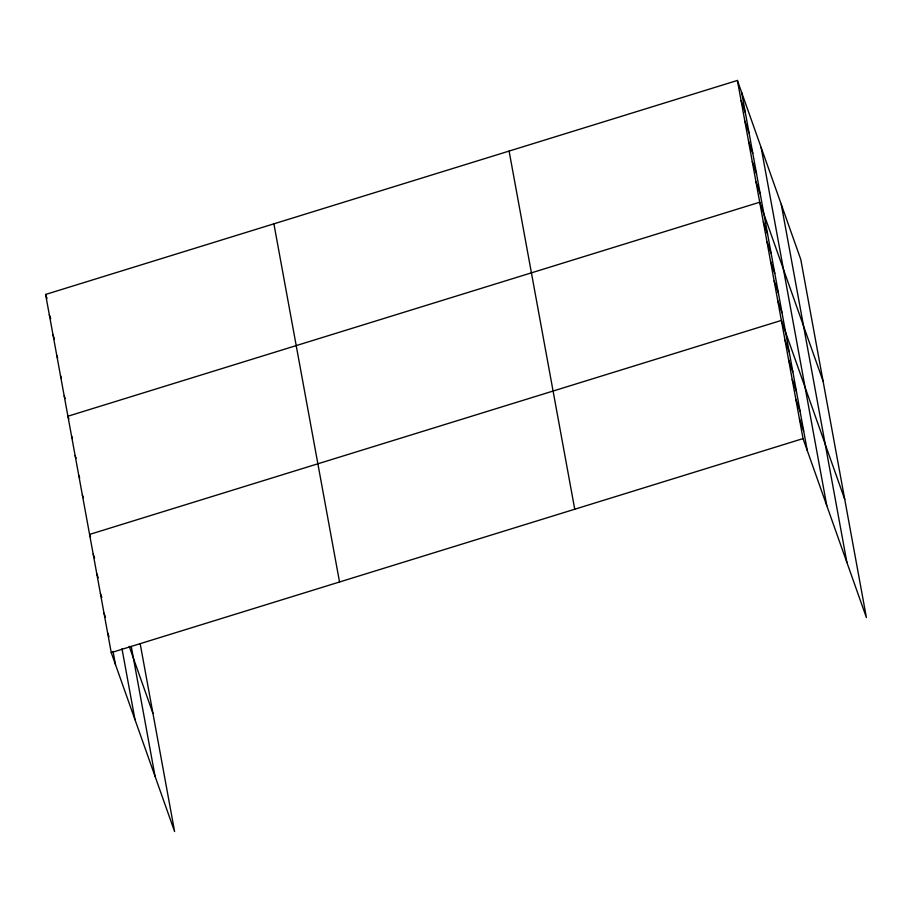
<?xml version="1.0" encoding="UTF-8"?>
<svg xmlns="http://www.w3.org/2000/svg" width="912" height="912" viewBox="0 0 912 912"><rect width="100%" height="100%" fill="white"/><g stroke="black" fill="none" stroke-linecap="round" stroke-linejoin="round"><path stroke-width="1.37" d="M140.186 643.758L174.602 831.55L111.241 652.616L45.6 294.451L737.398 80.45L800.759 259.384L866.4 617.549L803.039 438.604L737.398 80.45M111.241 652.616L803.039 438.604M741.114 100.742L745.343 112.689M744.83 121.045L749.06 132.981M748.558 141.337L752.776 153.273M752.275 161.629L756.504 173.576M755.991 181.933L760.22 193.868M823.08 381.159L759.707 202.225L67.921 416.225L68.856 418.882M763.321 221.924L767.551 233.86M766.935 241.623L771.164 253.559M770.537 261.322L774.767 273.258M774.151 281.021L778.381 292.957M777.765 300.721L781.994 312.656M844.74 499.354L781.379 320.42L89.581 534.421L90.516 537.077M784.981 340.119L789.211 352.055M788.595 359.818L792.824 371.754M792.209 379.517L796.438 391.453M795.811 399.217L800.041 411.152M799.425 418.916L803.654 430.852M45.6 294.451L47.014 298.441M49.316 314.754L50.73 318.733M53.044 335.046L54.446 339.025M56.761 355.338L57.695 357.994M60.477 375.641L61.423 378.286M64.193 395.933L65.14 398.59M71.524 435.925L72.47 438.581M75.137 455.624L76.084 458.28M78.751 475.323L79.686 477.979M82.354 495.022L83.3 497.678M129.219 646.369L152.942 713.355M93.195 554.12L94.597 558.098M96.797 573.819L98.211 577.798M100.411 593.518L101.825 597.497M104.025 613.217L105.427 617.196M107.627 632.917L109.041 636.895M781.242 204.277L846.883 562.442M761.132 147.493L826.774 505.658M741.627 92.386L807.268 450.551M509.101 151.073L574.742 509.227M273.896 223.839L339.538 581.993M131.26 646.426L155.086 776.443M121.991 648.751L134.987 719.659M113.065 651.419L115.471 664.552"/></g></svg>
